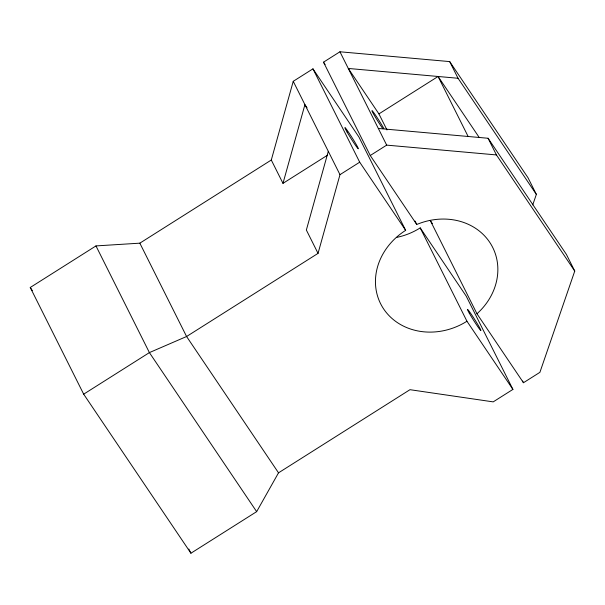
<?xml version="1.0" encoding="UTF-8"?>
<svg xmlns="http://www.w3.org/2000/svg" width="605" height="605" viewBox="0 0 605 605"><rect width="100%" height="100%" fill="white"/><g stroke="black" fill="none" stroke-linecap="round" stroke-linejoin="round"><path stroke-width="0.91" d="M271.297 160.022L293.236 81.32L312.951 68.849L358.916 137.01L405.66 230.354A62.307 54.707 -26.6 0 0 383.721 309.057A62.307 54.707 -26.6 0 0 466.954 321.24L512.919 389.408L493.196 401.879L409.971 389.688L278.519 472.83L256.656 511.648L190.923 553.22L83.671 394.173L30.25 287.488L95.976 245.917L139.838 243.165L271.297 160.022L282.981 183.353L327.6 155.137M282.981 183.353L304.92 104.657L307.037 107.788M328.296 151.326L306.357 230.029L318.041 253.366L186.582 336.509L149.397 352.602L83.671 394.173M318.041 253.366L339.98 174.663L359.695 162.193L312.951 68.849M532.733 204.913L536.355 194.394L528.006 177.726L449.696 61.597L339.942 51.78L323.509 62.171L370.252 155.515L416.724 224.432L421.012 222.859A62.307 54.707 -26.6 0 1 489.581 242.098A62.307 54.707 -26.6 0 1 480.211 310.645L476.997 313.821L523.469 382.731L539.902 372.34L574.75 271.07L566.401 254.402L488.091 138.265L378.337 128.457M386.973 129.946L378.927 113.891L438.088 76.48L479.296 137.592M370.252 155.515L386.678 145.124L496.433 154.933L574.75 271.07M536.355 194.394L458.038 78.264L348.283 68.448L378.927 113.891M323.509 62.171L325.089 64.523M432.371 223.608L430.261 220.477L476.997 313.821M396.872 237.357A62.307 54.707 -26.6 0 0 420.21 227.896L466.175 296.064L512.919 389.408M359.695 162.193L405.66 230.354M278.519 472.83L186.582 336.509L139.838 243.165M256.656 511.648L149.397 352.602L95.976 245.917M30.25 287.488L32.36 290.627M449.696 61.597L458.038 78.264M488.091 138.265L496.433 154.933M438.088 76.48L468.134 136.48M522.629 381.052L523.469 382.731M339.942 51.78L386.678 145.124M420.21 227.896L466.954 321.24M415.038 221.067L416.724 224.432M293.236 81.32L339.98 174.663M188.821 549.022L190.923 553.22M382.799 128.676A12.463 0.673 57.7 0 1 373.406 113.778A12.463 0.673 57.7 0 1 374.465 113.672A12.463 0.673 57.7 0 1 383.865 128.57M469.253 313.08A12.463 0.673 57.7 0 0 480.582 330.353A12.463 0.673 57.7 0 0 472.838 316.612A12.463 0.673 57.7 0 0 469.253 313.08M347.126 132.102A12.463 0.673 57.7 0 0 358.175 148.732A12.463 0.673 57.7 0 0 349.637 133.894A12.463 0.673 57.7 0 0 347.126 132.102"/></g></svg>
